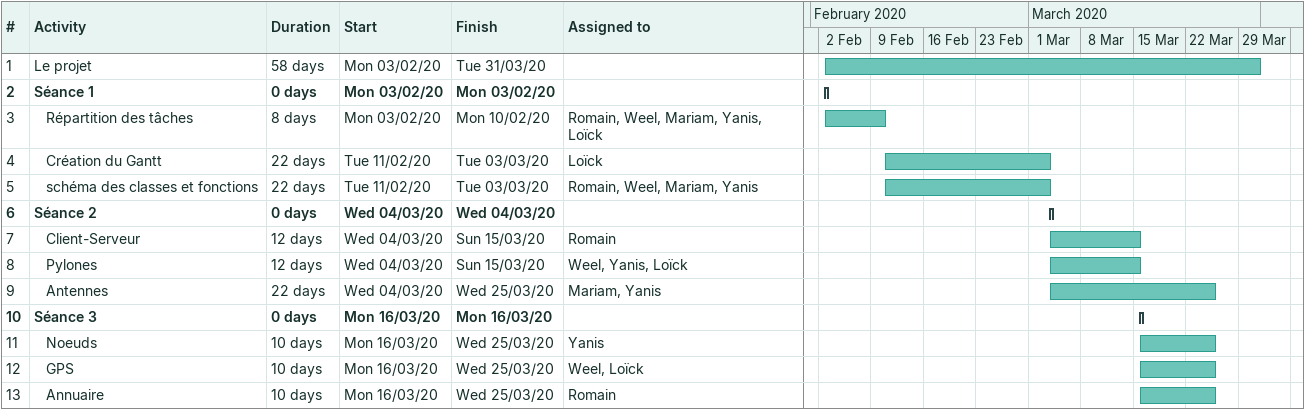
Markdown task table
| ID | Level | Task | Duration | Start | Finish | Resources |
|---|---|---|---|---|---|---|
| 1 | 1 | Le projet | 58d | 2020-02-03 | 2020-03-31 |  |
| 2 | 1 | **Séance 1** | 0d | 2020-02-03 | 2020-02-03 |  |
| 3 | 2 | Répartition des tâches | 8d | 2020-02-03 | 2020-02-10 | Romain, Weel, Mariam, Yanis, Loïck |
| 4 | 2 | Création du Gantt | 22d | 2020-02-11 | 2020-03-03 | Loïck |
| 5 | 2 | schéma des classes et fonctions | 22d | 2020-02-11 | 2020-03-03 | Romain, Weel, Mariam, Yanis |
| 6 | 1 | **Séance 2** | 0d | 2020-03-04 | 2020-03-04 |  |
| 7 | 2 | Client-Serveur | 12d | 2020-03-04 | 2020-03-15 | Romain |
| 8 | 2 | Pylones | 12d | 2020-03-04 | 2020-03-15 | Weel, Yanis, Loïck |
| 9 | 2 | Antennes | 22d | 2020-03-04 | 2020-03-25 | Mariam, Yanis |
| 10 | 1 | **Séance 3** | 0d | 2020-03-16 | 2020-03-16 |  |
| 11 | 2 | Noeuds | 10d | 2020-03-16 | 2020-03-25 | Yanis |
| 12 | 2 | GPS | 10d | 2020-03-16 | 2020-03-25 | Weel, Loïck |
| 13 | 2 | Annuaire | 10d | 2020-03-16 | 2020-03-25 | Romain |
